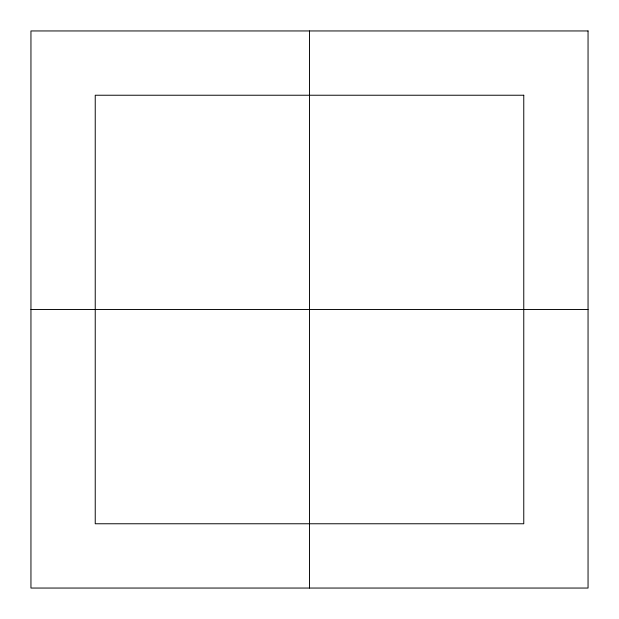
<?xml version="1.0" encoding="UTF-8"?>
<svg xmlns="http://www.w3.org/2000/svg" width="619" height="619" viewBox="0 0 619 619"><rect width="100%" height="100%" fill="white"/><g stroke="black" fill="none" stroke-linecap="round" stroke-linejoin="round"><path stroke-width="0.93" d="M30.95 309.5L588.05 309.5M309.5 30.95L309.5 588.05M588.05 30.95L30.95 30.95L30.95 588.05L588.05 588.05L588.05 30.95M523.767 95.233L95.233 95.233L95.233 523.767L523.767 523.767L523.767 95.233"/></g></svg>
